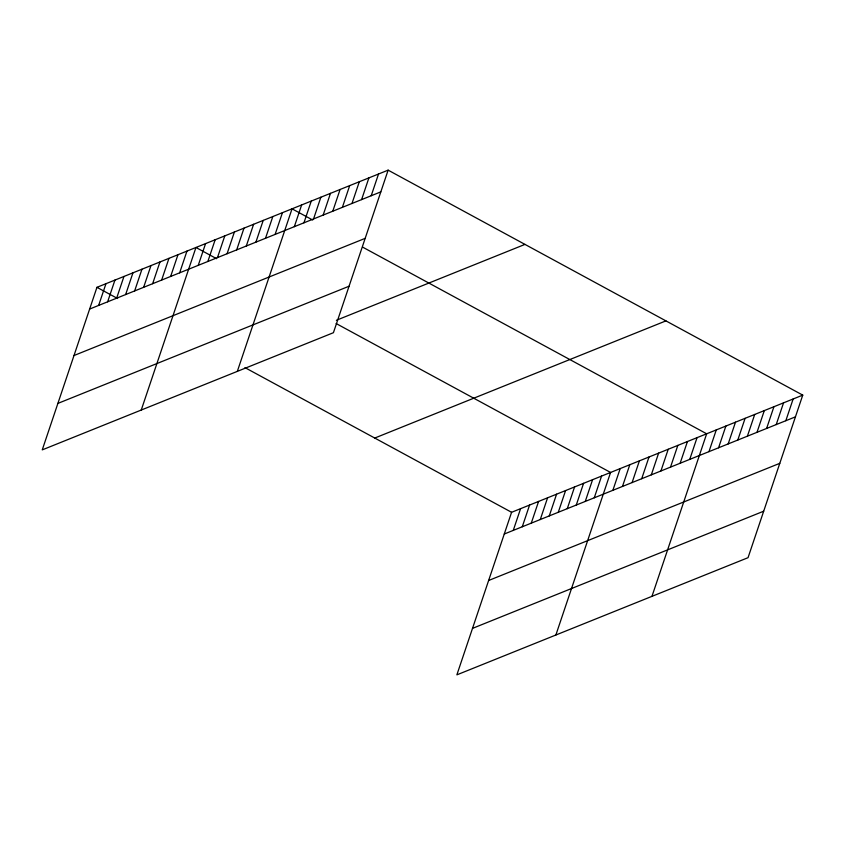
<?xml version="1.0" encoding="UTF-8"?>
<svg xmlns="http://www.w3.org/2000/svg" width="845" height="845" viewBox="0 0 845 845"><rect width="100%" height="100%" fill="white"/><g stroke="black" fill="none" stroke-linecap="round" stroke-linejoin="round"><path stroke-width="1.27" d="M388.13 170.151L96.953 287.321L42.25 449.878L333.416 332.708L388.13 170.151L802.75 395.122L748.047 557.679L456.87 674.849L511.584 512.292L802.75 395.122M98.643 305.425L105.952 283.698M107.642 301.802L114.952 280.075M116.642 298.179L123.951 276.452M125.641 294.556L132.95 272.829M134.64 290.933L141.96 269.206M143.639 287.311L150.959 265.594M152.639 283.698L159.958 261.971M161.648 280.075L168.958 258.348M170.648 276.452L177.957 254.725M179.647 272.829L186.956 251.102M141.252 410.036L195.956 247.479L216.584 258.676M198.248 265.341L205.567 243.613M207.859 261.475L215.169 239.748M217.471 257.609L224.781 235.882M227.073 253.743L234.392 232.016M236.684 249.877L243.994 228.15M246.296 246.011L253.606 224.284M255.898 242.145L263.217 220.418M265.51 238.279L272.819 216.552M275.121 234.403L282.431 212.686M237.329 371.377L292.043 208.821L312.671 220.006M294.335 226.671L301.644 204.955M303.946 222.805L311.256 201.078M313.558 218.939L320.868 197.212M323.16 215.074L330.479 193.347M332.772 211.208L340.081 189.481M342.383 207.342L349.693 185.615M351.985 203.476L359.305 181.749M361.597 199.61L368.906 177.883M371.208 195.744L378.518 174.017M513.264 530.396L520.583 508.669M522.273 526.773L529.583 505.046M531.273 523.15L538.582 501.434M540.272 519.527L547.581 497.811M549.271 515.915L556.58 494.188M558.27 512.292L565.58 490.565M567.27 508.669L574.579 486.942M576.269 505.046L583.578 483.319M585.268 501.423L592.577 479.696M594.267 497.8L601.577 476.073M555.873 635.007L610.576 472.461L336.141 323.54M612.878 490.311L620.188 468.584M622.48 486.445L629.8 464.718M632.092 482.579L639.401 460.852M641.704 478.714L649.013 456.987M651.305 474.848L658.625 453.121M660.917 470.982L668.226 449.255M670.529 467.116L677.838 445.389M680.14 463.25L687.45 441.523M689.742 459.384L697.051 437.657M651.96 596.348L706.663 433.791L362.621 247.12M708.966 451.652L716.275 429.925M718.567 447.787L725.876 426.06M728.179 443.921L735.488 422.194M737.791 440.044L745.1 418.328M747.392 436.178L754.712 414.462M757.004 432.313L764.313 410.596M766.616 428.447L773.925 406.72M776.217 424.581L783.537 402.854M785.829 420.715L793.138 398.988M89.644 309.048L380.81 191.878M74.001 355.523L365.177 238.353M57.893 403.403L349.059 286.233M336.384 320.276L524.956 244.395M374.757 438.048L665.923 320.878M504.264 534.019L795.441 416.849M488.632 580.494L779.798 463.324M472.513 628.374L763.679 511.204M96.953 287.321L117.592 298.517M244.965 367.628L511.584 512.292"/></g></svg>
